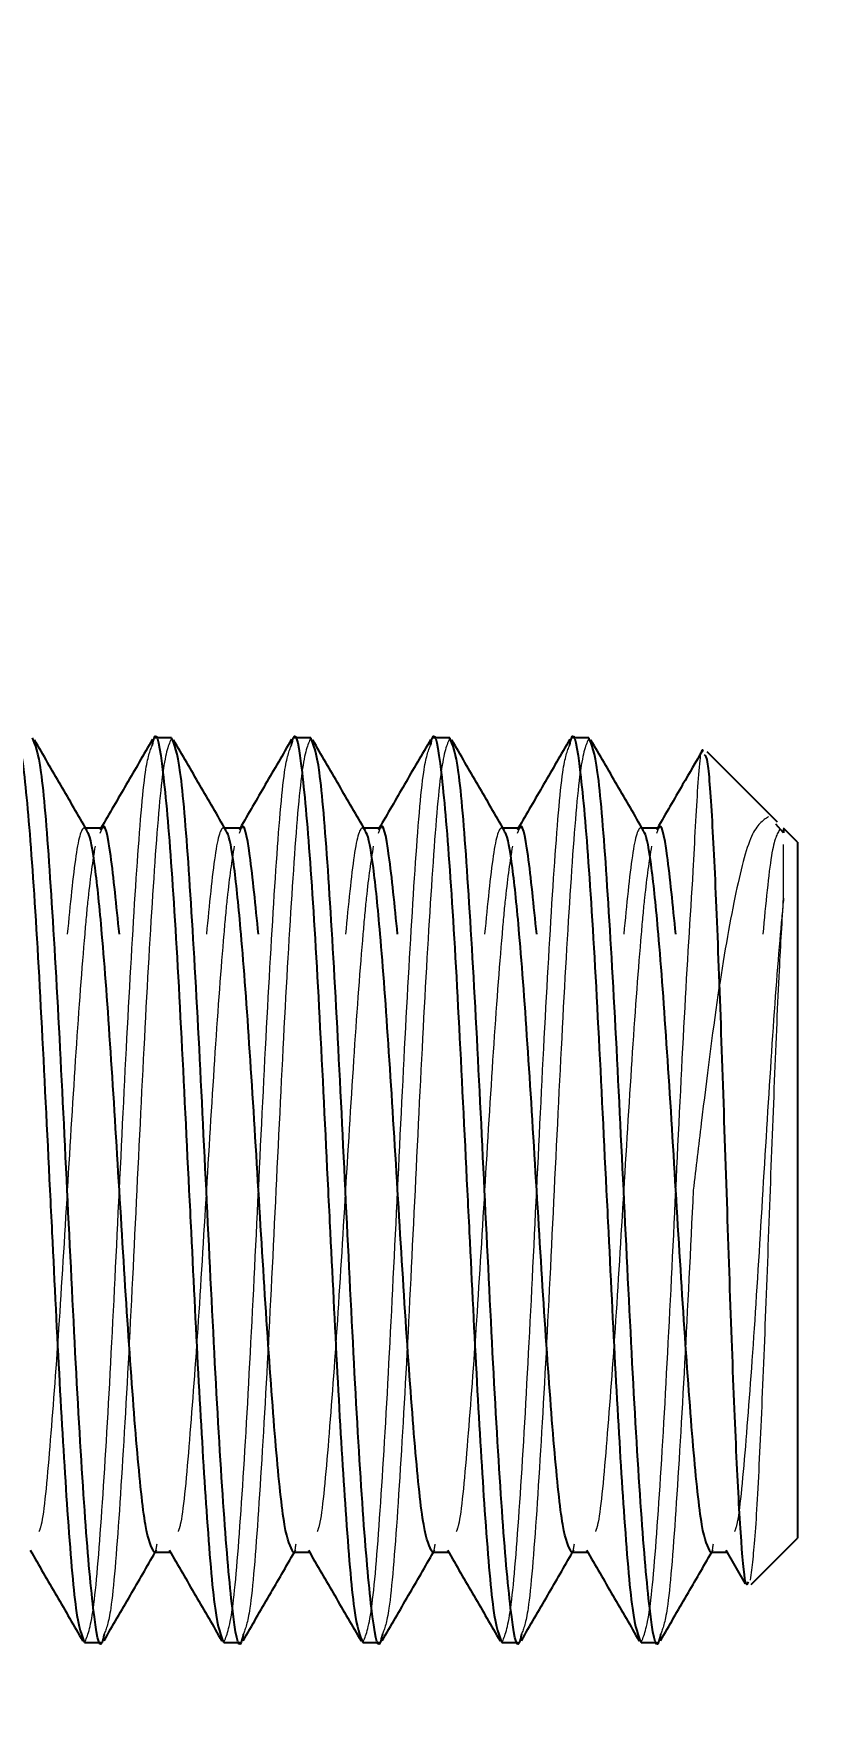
# Model space of a CAD drawing. Header units: millimetres. Extents: x 1293 to 41893, y 1011 to 26911.
# Drawn here: x 14332.08 to 14339.32, y 7001.67 to 7017.34 of the extents above; entities that cross this region are included whole.
import ezdxf

# ---------------------------------------------------------------- set-up
doc = ezdxf.new("R2010")
doc.units = ezdxf.units.MM
doc.header["$LTSCALE"] = 50
doc.linetypes.add('HIDDEN', pattern=[1.905, 1.27, -0.635])
doc.layers.add('CAPA_1', color=7, linetype='Continuous')
doc.styles.add('SLDTEXTSTYLE0', font='TXT', dxfattribs={"width": 0.75})
doc.dimstyles.new('SLDDIMSTYLE0', dxfattribs={"dimtxt": 100, "dimasz": 100, "dimexe": 0, "dimexo": 0.0625, "dimgap": 25, "dimtad": 2, "dimdec": 0, "dimlfac": 1.5, "dimrnd": 1e-09, "dimzin": 12, "dimdsep": 46, "dimtxsty": 'SLDTEXTSTYLE0', "dimsah": 1, "dimcen": 0.09, "dimadec": 0, "dimazin": 3, "dimtfac": 1, "dimtdec": 0, "dimtofl": 0, "dimtmove": 0, "dimatfit": 3, "dimfxl": 1, "dimfrac": 2, "dimtolj": 1, "dimtzin": 12, "dimarcsym": 0})

# ---------------------------------------------------------------- blocks, each defined once
blk = doc.blocks.new('_D_5')
at = {"layer": 'CAPA_1', "transparency": 16777216}
for p, q in [((11574.397, 7831.177), (17588.061, 7831.177)), ((17538.061, 7831.177), (17538.061, 4708.493)), ((16485.165, 4708.493), (17588.061, 4708.493))]:
    blk.add_line(p, q, dxfattribs=at)
for points in [[(17538.061, 7831.177), (17522.676, 7731.177), (17553.445, 7731.177)], [(17538.061, 4708.493), (17553.445, 4808.493), (17522.676, 4808.493)]]:
    blk.add_solid(points, dxfattribs=at)
at = {"layer": 'CAPA_1', "transparency": 16777216, "insert": (17409.154, 6122.057), "char_height": 100, "attachment_point": 1, "rotation": 90, "style": 'SLDTEXTSTYLE0'}
blk.add_mtext('4684', dxfattribs=at)
blk = doc.blocks.new('_D_14')
at = {"layer": 'CAPA_1', "transparency": 16777216}
for p, q in [((14179.915, 6343.653), (14179.915, 7568.725)), ((16745.162, 6492.001), (16745.162, 7568.725)), ((14179.915, 7518.725), (16745.162, 7518.725))]:
    blk.add_line(p, q, dxfattribs=at)
for points in [[(14179.915, 7518.725), (14279.915, 7503.341), (14279.915, 7534.11)], [(16745.162, 7518.725), (16645.162, 7534.11), (16645.162, 7503.341)]]:
    blk.add_solid(points, dxfattribs=at)
at = {"layer": 'CAPA_1', "transparency": 16777216, "insert": (15314.761, 7647.632), "char_height": 100, "attachment_point": 1, "style": 'SLDTEXTSTYLE0'}
blk.add_mtext('3848', dxfattribs=at)
blk = doc.blocks.new('_D_15')
at = {"layer": 'CAPA_1', "transparency": 16777216}
for p, q in [((6530.125, 8742.377), (6530.125, 9415.646)), ((16745.162, 6492.001), (16745.162, 9415.646)), ((6530.125, 9365.646), (16745.162, 9365.646))]:
    blk.add_line(p, q, dxfattribs=at)
for points in [[(6530.125, 9365.646), (6630.125, 9350.262), (6630.125, 9381.031)], [(16745.162, 9365.646), (16645.162, 9381.031), (16645.162, 9350.262)]]:
    blk.add_solid(points, dxfattribs=at)
at = {"layer": 'CAPA_1', "transparency": 16777216, "insert": (11452.921, 9494.553), "char_height": 100, "attachment_point": 1, "style": 'SLDTEXTSTYLE0'}
blk.add_mtext('15323', dxfattribs=at)

msp = doc.modelspace()

# ---------------------------------------------------------------- linework, layer by layer
at = {"color": 7, "linetype": 'Continuous', "lineweight": 25}
for p, q in [((14333.3692779, 7010.7527403), (14333.2064574, 7010.7527403)), ((14334.671842, 7010.7527403), (14334.5090215, 7010.7527403)), ((14335.9744061, 7010.7527403), (14335.8115856, 7010.7527403)), ((14337.2769702, 7010.7527403), (14337.1141497, 7010.7527403)), ((14339.0442615, 7009.962372), (14338.3833288, 7010.6233047)), ((14332.717965, 7009.9067), (14332.56562, 7009.9067)), ((14334.0205291, 7009.9067), (14333.8681841, 7009.9067)), ((14335.3230932, 7009.9067), (14335.1707482, 7009.9067)), ((14336.6256573, 7009.9067), (14336.4733123, 7009.9067)), ((14337.9282214, 7009.9067), (14337.7758764, 7009.9067)), ((14339.0999335, 7009.8655565), (14339.0258987, 7009.9440092)), ((14339.2308163, 7009.7758172), (14339.0999335, 7009.9067001)), ((14339.0999335, 7009.8997969), (14339.0999335, 7009.8655565)), ((14339.2308163, 7009.7758172), (14339.2308163, 7003.2629967)), ((14338.7969952, 7002.8291756), (14339.2308163, 7003.2629967)), ((14333.2064265, 7003.1321138), (14333.3587384, 7003.1321138)), ((14334.5089906, 7003.1321138), (14334.6613025, 7003.1321138)), ((14335.8115547, 7003.1321138), (14335.9638666, 7003.1321138)), ((14337.1141188, 7003.1321138), (14337.2664307, 7003.1321138)), ((14338.416683, 7003.1321138), (14338.5689948, 7003.1321138)), ((14338.5577544, 7003.1514872), (14338.740436, 7002.8366259)), ((14332.5551753, 7002.2860736), (14332.7179958, 7002.2860736)), ((14333.8577394, 7002.2860736), (14334.0205599, 7002.2860736)), ((14335.1603035, 7002.2860736), (14335.323124, 7002.2860736)), ((14336.4628676, 7002.2860736), (14336.6256881, 7002.2860736)), ((14337.7654317, 7002.2860736), (14337.9282522, 7002.2860736))]:
    msp.add_line(p, q, dxfattribs=at)
at = {"color": 1, "linetype": 'HIDDEN', "lineweight": 18}
for p, q in [((14332.56562, 7009.9067), (14332.5551445, 7009.9067)), ((14332.7075229, 7009.9067), (14332.6983971, 7009.8909677)), ((14332.7179642, 7009.9066192), (14332.6984372, 7009.8566678)), ((14333.8681841, 7009.9067), (14333.8577086, 7009.9067)), ((14334.010087, 7009.9067), (14334.0009612, 7009.8909677)), ((14334.0205283, 7009.9066192), (14334.0010013, 7009.8566678)), ((14335.1707482, 7009.9067), (14335.1602727, 7009.9067)), ((14335.3126511, 7009.9067), (14335.3035253, 7009.8909677)), ((14335.3230924, 7009.9066192), (14335.3035654, 7009.8566678)), ((14336.4733123, 7009.9067), (14336.4628368, 7009.9067)), ((14336.6152152, 7009.9067), (14336.6060894, 7009.8909677)), ((14336.6256565, 7009.9066192), (14336.6061295, 7009.8566678)), ((14337.7758764, 7009.9067), (14337.7654009, 7009.9067)), ((14337.9177793, 7009.9067), (14337.9086535, 7009.8909677)), ((14337.9282206, 7009.9066192), (14337.9086936, 7009.8566678)), ((14333.216902, 7003.1321138), (14333.2299157, 7003.15454)), ((14333.3587384, 7003.1321138), (14333.3692471, 7003.1321138)), ((14334.5194661, 7003.1321138), (14334.5324798, 7003.15454)), ((14334.6613025, 7003.1321138), (14334.6718112, 7003.1321138)), ((14335.8220302, 7003.1321138), (14335.8350439, 7003.15454)), ((14335.9638666, 7003.1321138), (14335.9743753, 7003.1321138)), ((14337.1245943, 7003.1321138), (14337.137608, 7003.15454)), ((14337.2664307, 7003.1321138), (14337.2769394, 7003.1321138)), ((14338.4271584, 7003.1321138), (14338.4401721, 7003.15454)), ((14338.5689948, 7003.1321138), (14338.5795035, 7003.1321138))]:
    msp.add_line(p, q, dxfattribs=at)
at = {"color": 7, "linetype": 'Continuous', "lineweight": 25}
for points, knots in [([(14331.8867848, 7010.6851297), (14331.892485, 7010.7111576), (14331.9254369, 7010.8616202), (14331.9859665, 7010.4979952), (14332.0657147, 7009.5993802), (14332.1491082, 7008.1805147), (14332.2085565, 7006.937227), (14332.2668171, 7005.7736582), (14332.3193635, 7004.6810602), (14332.3965298, 7003.4199935), (14332.4731197, 7002.4768018), (14332.5277728, 7002.3497673), (14332.5551753, 7002.2860736)], [0, 0, 0, 0, 0.025505938, 0.1474452395, 0.2687087741, 0.3910211145, 0.5125113167, 0.5414707025, 0.6485678562, 0.7567971638, 0.8780606985, 1, 1, 1, 1]), ([(14332.7379191, 7002.3648078), (14332.7312813, 7002.3339749), (14332.6973929, 7002.1765608), (14332.6359403, 7002.5389455), (14332.5561156, 7003.4395944), (14332.4729997, 7004.8595545), (14332.3923556, 7006.5182182), (14332.3117064, 7008.1840304), (14332.2286061, 7009.5824615), (14332.1487248, 7010.5616516), (14332.0941014, 7010.6889262), (14332.0667138, 7010.7527403)], [0, 0, 0, 0, 0.029592437, 0.1510806439, 0.2718955838, 0.3937554496, 0.5147962185, 0.6358369874, 0.7576968532, 0.8785117931, 1, 1, 1, 1]), ([(14333.1893489, 7010.6851297), (14333.1950491, 7010.7111576), (14333.228001, 7010.8616202), (14333.2885306, 7010.4979952), (14333.3682788, 7009.5993802), (14333.4516723, 7008.1805147), (14333.5111206, 7006.937227), (14333.5693812, 7005.7736582), (14333.6219276, 7004.6810602), (14333.6990939, 7003.4199935), (14333.7756838, 7002.4768018), (14333.8303369, 7002.3497673), (14333.8577394, 7002.2860736)], [0, 0, 0, 0, 0.025505938, 0.1474452395, 0.2687087741, 0.3910211145, 0.5125113167, 0.5414707025, 0.6485678562, 0.7567971638, 0.8780606985, 1, 1, 1, 1]), ([(14334.0404832, 7002.3648078), (14334.0338454, 7002.3339749), (14333.999957, 7002.1765608), (14333.9385044, 7002.5389455), (14333.8586797, 7003.4395944), (14333.7755638, 7004.8595545), (14333.6949198, 7006.5182182), (14333.6142705, 7008.1840304), (14333.5311702, 7009.5824615), (14333.4512889, 7010.5616516), (14333.3966655, 7010.6889262), (14333.3692779, 7010.7527403)], [0, 0, 0, 0, 0.029592437, 0.1510806439, 0.2718955838, 0.3937554496, 0.5147962185, 0.6358369874, 0.7576968532, 0.8785117931, 1, 1, 1, 1]), ([(14334.491913, 7010.6851297), (14334.4976132, 7010.7111576), (14334.5305651, 7010.8616202), (14334.5910947, 7010.4979952), (14334.6708429, 7009.5993802), (14334.7542364, 7008.1805147), (14334.8136847, 7006.937227), (14334.8719453, 7005.7736582), (14334.9244917, 7004.6810602), (14335.001658, 7003.4199935), (14335.0782479, 7002.4768018), (14335.132901, 7002.3497673), (14335.1603035, 7002.2860736)], [0, 0, 0, 0, 0.025505938, 0.1474452395, 0.2687087741, 0.3910211145, 0.5125113167, 0.5414707025, 0.6485678562, 0.7567971638, 0.8780606985, 1, 1, 1, 1]), ([(14335.3430473, 7002.3648078), (14335.3364095, 7002.3339749), (14335.3025211, 7002.1765608), (14335.2410685, 7002.5389455), (14335.1612438, 7003.4395944), (14335.0781279, 7004.8595545), (14334.9974839, 7006.5182182), (14334.9168346, 7008.1840304), (14334.8337343, 7009.5824615), (14334.753853, 7010.5616516), (14334.6992296, 7010.6889262), (14334.671842, 7010.7527403)], [0, 0, 0, 0, 0.029592437, 0.1510806439, 0.2718955838, 0.3937554496, 0.5147962185, 0.6358369874, 0.7576968532, 0.8785117931, 1, 1, 1, 1]), ([(14335.7944771, 7010.6851297), (14335.8001773, 7010.7111576), (14335.8331292, 7010.8616202), (14335.8936588, 7010.4979952), (14335.973407, 7009.5993802), (14336.0568005, 7008.1805147), (14336.1162488, 7006.937227), (14336.1745094, 7005.7736582), (14336.2270558, 7004.6810602), (14336.3042221, 7003.4199935), (14336.380812, 7002.4768018), (14336.4354651, 7002.3497673), (14336.4628676, 7002.2860736)], [0, 0, 0, 0, 0.025505938, 0.1474452395, 0.2687087741, 0.3910211145, 0.5125113167, 0.5414707025, 0.6485678562, 0.7567971638, 0.8780606985, 1, 1, 1, 1]), ([(14336.6456114, 7002.3648078), (14336.6389736, 7002.3339749), (14336.6050852, 7002.1765608), (14336.5436326, 7002.5389455), (14336.4638079, 7003.4395944), (14336.380692, 7004.8595545), (14336.300048, 7006.5182182), (14336.2193987, 7008.1840304), (14336.1362984, 7009.5824615), (14336.0564171, 7010.5616516), (14336.0017937, 7010.6889262), (14335.9744061, 7010.7527403)], [0, 0, 0, 0, 0.029592437, 0.1510806439, 0.2718955838, 0.3937554496, 0.5147962185, 0.6358369874, 0.7576968532, 0.8785117931, 1, 1, 1, 1]), ([(14337.0970412, 7010.6851297), (14337.1027414, 7010.7111576), (14337.1356933, 7010.8616202), (14337.1962229, 7010.4979952), (14337.2759711, 7009.5993802), (14337.3593646, 7008.1805147), (14337.4188129, 7006.937227), (14337.4770735, 7005.7736582), (14337.5296199, 7004.6810602), (14337.6067862, 7003.4199935), (14337.6833761, 7002.4768018), (14337.7380292, 7002.3497673), (14337.7654317, 7002.2860736)], [0, 0, 0, 0, 0.025505938, 0.1474452395, 0.2687087741, 0.3910211145, 0.5125113167, 0.5414707025, 0.6485678562, 0.7567971638, 0.8780606985, 1, 1, 1, 1]), ([(14337.9481755, 7002.3648078), (14337.9415377, 7002.3339749), (14337.9076493, 7002.1765608), (14337.8461967, 7002.5389455), (14337.766372, 7003.4395944), (14337.6832561, 7004.8595545), (14337.6026121, 7006.5182182), (14337.5219628, 7008.1840304), (14337.4388625, 7009.5824615), (14337.3589812, 7010.5616516), (14337.3043578, 7010.6889262), (14337.2769702, 7010.7527403)], [0, 0, 0, 0, 0.029592437, 0.1510806439, 0.2718955838, 0.3937554496, 0.5147962185, 0.6358369874, 0.7576968532, 0.8785117931, 1, 1, 1, 1]), ([(14332.5786336, 7009.8842739), (14332.4964756, 7010.0258123), (14332.3320986, 7010.3089939), (14332.1679115, 7010.5923662), (14332.0857875, 7010.7341048)], [0, 0, 0, 0, 0.4998149342, 1, 1, 1, 1]), ([(14333.1900876, 7010.7389638), (14333.1081488, 7010.5975574), (14332.9473447, 7010.3200489), (14332.7864383, 7010.042716), (14332.7075229, 7009.9067)], [0, 0, 0, 0, 0.5095571053, 1, 1, 1, 1]), ([(14333.8811977, 7009.8842739), (14333.7990397, 7010.0258123), (14333.6346627, 7010.3089939), (14333.4704756, 7010.5923662), (14333.3883516, 7010.7341048)], [0, 0, 0, 0, 0.4998149342, 1, 1, 1, 1]), ([(14334.4926517, 7010.7389638), (14334.4107129, 7010.5975574), (14334.2499088, 7010.3200489), (14334.0890024, 7010.042716), (14334.010087, 7009.9067)], [0, 0, 0, 0, 0.5095571053, 1, 1, 1, 1]), ([(14335.1837618, 7009.8842739), (14335.1016038, 7010.0258123), (14334.9372268, 7010.3089939), (14334.7730397, 7010.5923662), (14334.6909157, 7010.7341048)], [0, 0, 0, 0, 0.4998149342, 1, 1, 1, 1]), ([(14335.7952158, 7010.7389638), (14335.713277, 7010.5975574), (14335.5524729, 7010.3200489), (14335.3915665, 7010.042716), (14335.3126511, 7009.9067)], [0, 0, 0, 0, 0.5095571053, 1, 1, 1, 1]), ([(14336.4863259, 7009.8842739), (14336.4041679, 7010.0258123), (14336.2397909, 7010.3089939), (14336.0756038, 7010.5923662), (14335.9934798, 7010.7341048)], [0, 0, 0, 0, 0.4998149342, 1, 1, 1, 1]), ([(14337.0977799, 7010.7389638), (14337.0158411, 7010.5975574), (14336.855037, 7010.3200489), (14336.6941306, 7010.042716), (14336.6152152, 7009.9067)], [0, 0, 0, 0, 0.5095571053, 1, 1, 1, 1]), ([(14337.78889, 7009.8842739), (14337.706732, 7010.0258123), (14337.542355, 7010.3089939), (14337.3781679, 7010.5923662), (14337.2960439, 7010.7341048)], [0, 0, 0, 0, 0.4998149342, 1, 1, 1, 1]), ([(14338.3392309, 7010.6335203), (14338.27766, 7010.5272671), (14338.1372227, 7010.2849139), (14337.9966959, 7010.0427139), (14337.9177793, 7009.9067)], [0, 0, 0, 0, 0.4384229371, 1, 1, 1, 1]), ([(14338.3573616, 7010.5973374), (14338.3673787, 7010.5862854), (14338.3919146, 7010.5592147), (14338.4327924, 7009.9805872), (14338.4769528, 7009.017022), (14338.522045, 7007.7699165), (14338.567043, 7006.4146321), (14338.6112773, 7005.0996263), (14338.6570401, 7003.974474), (14338.7007154, 7003.1843631), (14338.7396698, 7002.7891319), (14338.7623685, 7002.8390049), (14338.7701245, 7002.8560462)], [0, 0, 0, 0, 0.0776908934, 0.190295275, 0.3022027927, 0.4121807243, 0.5218519779, 0.6292043359, 0.736262973, 0.8413584386, 0.9457932027, 1, 1, 1, 1]), ([(14332.8802075, 7008.9169189), (14332.8535089, 7009.1836215), (14332.7999626, 7009.7185172), (14332.7451047, 7009.9760724), (14332.7179747, 7009.9066462), (14332.7179642, 7009.9066192)], [0, 0, 0, 0, 0.4985097411, 0.9998052506, 1, 1, 1, 1]), ([(14334.1827716, 7008.9169189), (14334.156073, 7009.1836215), (14334.1025267, 7009.7185172), (14334.0476688, 7009.9760724), (14334.0205388, 7009.9066462), (14334.0205283, 7009.9066192)], [0, 0, 0, 0, 0.4985097411, 0.9998052506, 1, 1, 1, 1]), ([(14335.4853357, 7008.9169189), (14335.4586371, 7009.1836215), (14335.4050908, 7009.7185172), (14335.3502329, 7009.9760724), (14335.323103, 7009.9066462), (14335.3230924, 7009.9066192)], [0, 0, 0, 0, 0.4985097411, 0.9998052506, 1, 1, 1, 1]), ([(14336.7878998, 7008.9169189), (14336.7612012, 7009.1836215), (14336.7076549, 7009.7185172), (14336.652797, 7009.9760724), (14336.6256671, 7009.9066462), (14336.6256565, 7009.9066192)], [0, 0, 0, 0, 0.4985097411, 0.9998052506, 1, 1, 1, 1]), ([(14338.0904639, 7008.9169189), (14338.0637653, 7009.1836215), (14338.010219, 7009.7185172), (14337.9553611, 7009.9760724), (14337.9282312, 7009.9066462), (14337.9282206, 7009.9066192)], [0, 0, 0, 0, 0.4985097411, 0.9998052506, 1, 1, 1, 1]), ([(14333.2064416, 7003.1321637), (14333.1790596, 7003.1832171), (14333.1244426, 7003.2850501), (14333.0445615, 7004.0685126), (14332.961474, 7005.1875073), (14332.8807849, 7006.5201309), (14332.8002849, 7007.848401), (14332.7221798, 7008.9053719), (14332.6540591, 7009.5789808), (14332.6056729, 7009.846674), (14332.5813475, 7009.8735147), (14332.5784755, 7009.8766837)], [0, 0, 0, 0, 0.1298064317, 0.2589164149, 0.3891461726, 0.5184981618, 0.6478501511, 0.7780799087, 0.8813934546, 0.9859964842, 1, 1, 1, 1]), ([(14334.5090057, 7003.1321637), (14334.4816237, 7003.1832171), (14334.4270067, 7003.2850501), (14334.3471256, 7004.0685126), (14334.2640381, 7005.1875073), (14334.183349, 7006.5201309), (14334.102849, 7007.848401), (14334.0247439, 7008.9053719), (14333.9566232, 7009.5789808), (14333.908237, 7009.846674), (14333.8839116, 7009.8735147), (14333.8810396, 7009.8766837)], [0, 0, 0, 0, 0.1298064317, 0.2589164149, 0.3891461726, 0.5184981618, 0.6478501511, 0.7780799087, 0.8813934546, 0.9859964842, 1, 1, 1, 1]), ([(14335.8115698, 7003.1321637), (14335.7841878, 7003.1832171), (14335.7295708, 7003.2850501), (14335.6496897, 7004.0685126), (14335.5666022, 7005.1875073), (14335.4859131, 7006.5201309), (14335.4054131, 7007.848401), (14335.327308, 7008.9053719), (14335.2591873, 7009.5789808), (14335.2108011, 7009.846674), (14335.1864757, 7009.8735147), (14335.1836037, 7009.8766837)], [0, 0, 0, 0, 0.1298064317, 0.2589164149, 0.3891461726, 0.5184981618, 0.6478501511, 0.7780799087, 0.8813934546, 0.9859964842, 1, 1, 1, 1]), ([(14337.1141339, 7003.1321637), (14337.0867519, 7003.1832171), (14337.0321349, 7003.2850501), (14336.9522538, 7004.0685126), (14336.8691663, 7005.1875073), (14336.7884772, 7006.5201309), (14336.7079772, 7007.848401), (14336.6298721, 7008.9053719), (14336.5617514, 7009.5789808), (14336.5133652, 7009.846674), (14336.4890398, 7009.8735147), (14336.4861678, 7009.8766837)], [0, 0, 0, 0, 0.1298064317, 0.2589164149, 0.3891461726, 0.5184981618, 0.6478501511, 0.7780799087, 0.8813934546, 0.9859964842, 1, 1, 1, 1]), ([(14338.416698, 7003.1321637), (14338.389316, 7003.1832171), (14338.334699, 7003.2850501), (14338.2548179, 7004.0685126), (14338.1717304, 7005.1875073), (14338.0910413, 7006.5201309), (14338.0105413, 7007.848401), (14337.9324362, 7008.9053719), (14337.8643155, 7009.5789808), (14337.8159293, 7009.846674), (14337.7916039, 7009.8735147), (14337.7887319, 7009.8766837)], [0, 0, 0, 0, 0.1298064317, 0.2589164149, 0.3891461726, 0.5184981618, 0.6478501511, 0.7780799087, 0.8813934546, 0.9859964842, 1, 1, 1, 1]), ([(14332.0449339, 7003.1514872), (14332.1271362, 7003.0098438), (14332.2916089, 7002.7264395), (14332.4558686, 7002.4429631), (14332.5380325, 7002.3011661)], [0, 0, 0, 0, 0.4997927547, 1, 1, 1, 1]), ([(14332.7370696, 7002.3047091), (14332.8191931, 7002.4464481), (14332.9790457, 7002.7223416), (14333.1390831, 7002.9980496), (14333.216902, 7003.1321138)], [0, 0, 0, 0, 0.5137453212, 1, 1, 1, 1]), ([(14333.347498, 7003.1514872), (14333.4297003, 7003.0098438), (14333.594173, 7002.7264395), (14333.7584327, 7002.4429631), (14333.8405966, 7002.3011661)], [0, 0, 0, 0, 0.4997927547, 1, 1, 1, 1]), ([(14334.0396337, 7002.3047091), (14334.1217572, 7002.4464481), (14334.2816098, 7002.7223416), (14334.4416472, 7002.9980496), (14334.5194661, 7003.1321138)], [0, 0, 0, 0, 0.5137453212, 1, 1, 1, 1]), ([(14334.6500621, 7003.1514872), (14334.7322644, 7003.0098438), (14334.8967371, 7002.7264395), (14335.0609968, 7002.4429631), (14335.1431607, 7002.3011661)], [0, 0, 0, 0, 0.4997927547, 1, 1, 1, 1]), ([(14335.3421978, 7002.3047091), (14335.4243213, 7002.4464481), (14335.5841739, 7002.7223416), (14335.7442113, 7002.9980496), (14335.8220302, 7003.1321138)], [0, 0, 0, 0, 0.5137453212, 1, 1, 1, 1]), ([(14335.9526262, 7003.1514872), (14336.0348285, 7003.0098438), (14336.1993012, 7002.7264395), (14336.3635609, 7002.4429631), (14336.4457248, 7002.3011661)], [0, 0, 0, 0, 0.4997927547, 1, 1, 1, 1]), ([(14336.6447619, 7002.3047091), (14336.7268854, 7002.4464481), (14336.886738, 7002.7223416), (14337.0467754, 7002.9980496), (14337.1245943, 7003.1321138)], [0, 0, 0, 0, 0.5137453212, 1, 1, 1, 1]), ([(14337.2551903, 7003.1514872), (14337.3373926, 7003.0098438), (14337.5018653, 7002.7264395), (14337.666125, 7002.4429631), (14337.7482889, 7002.3011661)], [0, 0, 0, 0, 0.4997927547, 1, 1, 1, 1]), ([(14337.947326, 7002.3047091), (14338.0294495, 7002.4464481), (14338.1893021, 7002.7223416), (14338.3493395, 7002.9980496), (14338.4271584, 7003.1321138)], [0, 0, 0, 0, 0.5137453212, 1, 1, 1, 1])]:
    msp.add_open_spline(points, degree=3, knots=knots, dxfattribs=at)
at = {"color": 1, "linetype": 'HIDDEN', "lineweight": 18}
for points, knots in [([(14333.3692779, 7010.7527403), (14333.3418903, 7010.6889168), (14333.2872668, 7010.5616235), (14333.2073856, 7009.5825735), (14333.1242853, 7008.1836073), (14333.0436358, 7006.5197854), (14332.9629927, 7004.8536876), (14332.8798731, 7003.4615754), (14332.8065477, 7002.539112), (14332.7586234, 7002.4173931), (14332.7379191, 7002.3648078)], [0, 0, 0, 0, 0.12913079683, 0.25754597275, 0.38707180882, 0.5157270202, 0.64438223159, 0.77390806765, 0.90232324358, 1, 1, 1, 1]), ([(14334.671842, 7010.7527403), (14334.6444544, 7010.6889168), (14334.5898309, 7010.5616235), (14334.5099497, 7009.5825735), (14334.4268494, 7008.1836073), (14334.3461999, 7006.5197854), (14334.2655568, 7004.8536876), (14334.1824372, 7003.4615754), (14334.1091118, 7002.539112), (14334.0611875, 7002.4173931), (14334.0404832, 7002.3648078)], [0, 0, 0, 0, 0.1291307968, 0.2575459728, 0.3870718088, 0.5157270202, 0.6443822316, 0.7739080677, 0.9023232436, 1, 1, 1, 1]), ([(14335.9744061, 7010.7527403), (14335.9470185, 7010.6889168), (14335.892395, 7010.5616235), (14335.8125138, 7009.5825735), (14335.7294135, 7008.1836073), (14335.648764, 7006.5197854), (14335.5681209, 7004.8536876), (14335.4850013, 7003.4615754), (14335.4116759, 7002.539112), (14335.3637516, 7002.4173931), (14335.3430473, 7002.3648078)], [0, 0, 0, 0, 0.1291307968, 0.2575459728, 0.3870718088, 0.5157270202, 0.6443822316, 0.7739080677, 0.9023232436, 1, 1, 1, 1]), ([(14337.2769702, 7010.7527403), (14337.2495826, 7010.6889168), (14337.1949591, 7010.5616235), (14337.1150779, 7009.5825735), (14337.0319776, 7008.1836073), (14336.9513281, 7006.5197854), (14336.870685, 7004.8536876), (14336.7875654, 7003.4615754), (14336.71424, 7002.539112), (14336.6663157, 7002.4173931), (14336.6456114, 7002.3648078)], [0, 0, 0, 0, 0.1291307968, 0.2575459728, 0.3870718088, 0.5157270202, 0.6443822316, 0.7739080677, 0.9023232436, 1, 1, 1, 1]), ([(14332.5551753, 7002.2860736), (14332.5825629, 7002.3498967), (14332.6371864, 7002.4771893), (14332.7170676, 7003.4562447), (14332.800168, 7004.8551903), (14332.8808172, 7006.5190887), (14332.9614611, 7008.1849008), (14333.0445777, 7009.5780833), (14333.1188298, 7010.5083769), (14333.1677005, 7010.6308692), (14333.1893489, 7010.6851297)], [0, 0, 0, 0, 0.128559496, 0.2564065371, 0.3853593245, 0.5134453391, 0.6415313538, 0.7704841412, 0.8983311823, 1, 1, 1, 1]), ([(14333.8577394, 7002.2860736), (14333.885127, 7002.3498967), (14333.9397505, 7002.4771893), (14334.0196317, 7003.4562447), (14334.1027321, 7004.8551903), (14334.1833813, 7006.5190887), (14334.2640252, 7008.1849008), (14334.3471418, 7009.5780833), (14334.4213939, 7010.5083769), (14334.4702646, 7010.6308692), (14334.491913, 7010.6851297)], [0, 0, 0, 0, 0.128559496, 0.2564065371, 0.3853593245, 0.5134453391, 0.6415313538, 0.7704841412, 0.8983311823, 1, 1, 1, 1]), ([(14335.1603035, 7002.2860736), (14335.1876911, 7002.3498967), (14335.2423146, 7002.4771893), (14335.3221958, 7003.4562447), (14335.4052962, 7004.8551903), (14335.4859454, 7006.5190887), (14335.5665893, 7008.1849008), (14335.6497059, 7009.5780833), (14335.723958, 7010.5083769), (14335.7728288, 7010.6308692), (14335.7944771, 7010.6851297)], [0, 0, 0, 0, 0.128559496, 0.2564065371, 0.3853593245, 0.5134453391, 0.6415313538, 0.7704841412, 0.8983311823, 1, 1, 1, 1]), ([(14336.4628676, 7002.2860736), (14336.4902552, 7002.3498967), (14336.5448787, 7002.4771893), (14336.6247599, 7003.4562447), (14336.7078603, 7004.8551903), (14336.7885095, 7006.5190887), (14336.8691534, 7008.1849008), (14336.95227, 7009.5780833), (14337.0265221, 7010.5083769), (14337.0753929, 7010.6308692), (14337.0970412, 7010.6851297)], [0, 0, 0, 0, 0.128559496, 0.2564065371, 0.3853593245, 0.5134453391, 0.6415313538, 0.7704841412, 0.8983311823, 1, 1, 1, 1]), ([(14338.2538933, 7009.5069838), (14338.2683932, 7009.7896279), (14338.2973463, 7010.3540036), (14338.3293515, 7010.6857437), (14338.3454245, 7010.6329745), (14338.3465527, 7010.6292703)], [0, 0, 0, 0, 0.4826206681, 0.9636828118, 1, 1, 1, 1]), ([(14338.9585205, 7010.0154081), (14338.9048429, 7009.9795724), (14338.7948649, 7009.9061498), (14338.6430954, 7009.2980857), (14338.4801742, 7008.3717466), (14338.3559589, 7007.3742602), (14338.2790112, 7006.7297829), (14338.2538933, 7006.5194069)], [0, 0, 0, 0, 0.207308151, 0.4247454204, 0.6501770422, 0.8858076967, 1, 1, 1, 1]), ([(14332.5784755, 7009.8766837), (14332.5707323, 7009.8896223), (14332.5363762, 7009.9470302), (14332.473096, 7009.7419863), (14332.4196248, 7009.19143), (14332.3929636, 7008.9169189)], [0, 0, 0, 0, 0.1273113676, 0.5648714748, 1, 1, 1, 1]), ([(14333.8810396, 7009.8766837), (14333.8732964, 7009.8896223), (14333.8389403, 7009.9470302), (14333.7756601, 7009.7419863), (14333.7221889, 7009.19143), (14333.6955277, 7008.9169189)], [0, 0, 0, 0, 0.1273113676, 0.5648714748, 1, 1, 1, 1]), ([(14335.1836037, 7009.8766837), (14335.1758605, 7009.8896223), (14335.1415045, 7009.9470302), (14335.0782242, 7009.7419863), (14335.024753, 7009.19143), (14334.9980918, 7008.9169189)], [0, 0, 0, 0, 0.1273113676, 0.5648714748, 1, 1, 1, 1]), ([(14336.4861678, 7009.8766837), (14336.4784246, 7009.8896223), (14336.4440686, 7009.9470302), (14336.3807883, 7009.7419863), (14336.3273171, 7009.19143), (14336.300656, 7008.9169189)], [0, 0, 0, 0, 0.1273113676, 0.5648714748, 1, 1, 1, 1]), ([(14337.7887319, 7009.8766837), (14337.7809887, 7009.8896223), (14337.7466327, 7009.9470302), (14337.6833524, 7009.7419863), (14337.6298812, 7009.19143), (14337.6032201, 7008.9169189)], [0, 0, 0, 0, 0.1273113676, 0.5648714748, 1, 1, 1, 1]), ([(14339.0662667, 7009.9012323), (14339.0395041, 7009.855413), (14338.9855528, 7009.7630449), (14338.9325133, 7009.2004419), (14338.9057842, 7008.9169189)], [0, 0, 0, 0, 0.4960513584, 1, 1, 1, 1]), ([(14332.6525303, 7009.7392345), (14332.6305775, 7009.5984152), (14332.5979532, 7009.3891408), (14332.5397468, 7008.7474883), (14332.4728647, 7007.8497767), (14332.3923876, 7006.5210168), (14332.3117132, 7005.1825759), (14332.2285438, 7004.0874258), (14332.1688248, 7003.4325607), (14332.1347757, 7003.3435574), (14332.1278907, 7003.3255605)], [0, 0, 0, 0, 0.1249011453, 0.1856181495, 0.3413555744, 0.4960433054, 0.6507310364, 0.8064684613, 0.9608667854, 1, 1, 1, 1]), ([(14333.9550944, 7009.7392345), (14333.9331416, 7009.5984152), (14333.9005173, 7009.3891408), (14333.8423109, 7008.7474883), (14333.7754288, 7007.8497767), (14333.6949517, 7006.5210168), (14333.6142773, 7005.1825759), (14333.5311079, 7004.0874258), (14333.4713889, 7003.4325607), (14333.4373398, 7003.3435574), (14333.4304548, 7003.3255605)], [0, 0, 0, 0, 0.1249011453, 0.1856181495, 0.3413555744, 0.4960433054, 0.6507310364, 0.8064684613, 0.9608667854, 1, 1, 1, 1]), ([(14335.2576585, 7009.7392345), (14335.2357057, 7009.5984152), (14335.2030814, 7009.3891408), (14335.144875, 7008.7474883), (14335.0779929, 7007.8497767), (14334.9975158, 7006.5210168), (14334.9168414, 7005.1825759), (14334.833672, 7004.0874258), (14334.773953, 7003.4325607), (14334.7399039, 7003.3435574), (14334.7330189, 7003.3255605)], [0, 0, 0, 0, 0.1249011453, 0.1856181495, 0.3413555744, 0.4960433054, 0.6507310364, 0.8064684613, 0.9608667854, 1, 1, 1, 1]), ([(14336.5602226, 7009.7392345), (14336.5382698, 7009.5984152), (14336.5056455, 7009.3891408), (14336.4474391, 7008.7474883), (14336.380557, 7007.8497767), (14336.3000799, 7006.5210168), (14336.2194055, 7005.1825759), (14336.1362361, 7004.0874258), (14336.0765171, 7003.4325607), (14336.042468, 7003.3435574), (14336.035583, 7003.3255605)], [0, 0, 0, 0, 0.12490114526, 0.18561814949, 0.3413555744, 0.49604330541, 0.65073103642, 0.80646846132, 0.9608667854, 1, 1, 1, 1]), ([(14337.8627867, 7009.7392345), (14337.8408339, 7009.5984152), (14337.8082096, 7009.3891408), (14337.7500032, 7008.7474883), (14337.6831211, 7007.8497767), (14337.602644, 7006.5210168), (14337.5219696, 7005.1825759), (14337.4388002, 7004.0874258), (14337.3790812, 7003.4325607), (14337.3450321, 7003.3435574), (14337.3381471, 7003.3255605)], [0, 0, 0, 0, 0.1249011453, 0.1856181495, 0.3413555744, 0.4960433054, 0.6507310364, 0.8064684613, 0.9608667854, 1, 1, 1, 1]), ([(14339.0999335, 7009.2535518), (14339.0999335, 7009.3147766), (14339.0999335, 7009.4816455), (14339.0999335, 7009.6585721), (14339.0999335, 7009.730412), (14339.0999335, 7009.7533868)], [0, 0, 0, 0, 0.28274211639, 0.77061706828, 1, 1, 1, 1]), ([(14337.7654317, 7002.2860736), (14337.7928196, 7002.3499248), (14337.8474435, 7002.4772732), (14337.9273211, 7003.4559099), (14338.0104353, 7004.8564545), (14338.091033, 7006.5144056), (14338.1716715, 7008.1982964), (14338.2264915, 7009.070842), (14338.2538933, 7009.5069838)], [0, 0, 0, 0, 0.1670600821, 0.3331943456, 0.5007655008, 0.6672103049, 0.8336551089, 1, 1, 1, 1]), ([(14339.0999335, 7009.2535518), (14339.0895402, 7009.1451745), (14339.0524883, 7008.7588123), (14338.9857135, 7007.8457178), (14338.9052006, 7006.5221012), (14338.8245357, 7005.1822823), (14338.7413637, 7004.0875068), (14338.6816454, 7003.4325566), (14338.6475962, 7003.3435568), (14338.6407112, 7003.3255605)], [0, 0, 0, 0, 0.0693830233, 0.2473485458, 0.4241145536, 0.6008805614, 0.7788460839, 0.9552813783, 1, 1, 1, 1]), ([(14338.7910802, 7002.8717889), (14338.8062912, 7002.9948768), (14338.8365335, 7003.2395974), (14338.8802632, 7004.0822276), (14338.926271, 7005.155804), (14338.9702966, 7006.3662856), (14339.0157368, 7007.5580794), (14339.0585954, 7008.5782049), (14339.0868879, 7009.040424), (14339.0999335, 7009.2535518)], [0, 0, 0, 0, 0.1508543, 0.2999251951, 0.4468820535, 0.5926332226, 0.7356903779, 0.8781276361, 1, 1, 1, 1]), ([(14338.2538933, 7006.5194069), (14338.2270723, 7005.9654508), (14338.1732488, 7004.8537899), (14338.0901296, 7003.4615481), (14338.0168041, 7002.5391169), (14337.9688798, 7002.4173946), (14337.9481755, 7002.3648078)], [0, 0, 0, 0, 0.2656667143, 0.533131226, 0.7983022789, 1, 1, 1, 1]), ([(14333.2299128, 7003.206282), (14333.2220943, 7003.1568531), (14333.2142706, 7003.1073911), (14333.2064468, 7003.1321471), (14333.2064416, 7003.1321637)], [0, 0, 0, 0, 0.99932782224, 1, 1, 1, 1]), ([(14334.5324769, 7003.206282), (14334.5246584, 7003.1568531), (14334.5168347, 7003.1073911), (14334.5090109, 7003.1321471), (14334.5090057, 7003.1321637)], [0, 0, 0, 0, 0.9993278222, 1, 1, 1, 1]), ([(14335.835041, 7003.206282), (14335.8272225, 7003.1568531), (14335.8193988, 7003.1073911), (14335.811575, 7003.1321471), (14335.8115698, 7003.1321637)], [0, 0, 0, 0, 0.9993278222, 1, 1, 1, 1]), ([(14337.1376051, 7003.206282), (14337.1297866, 7003.1568531), (14337.1219629, 7003.1073911), (14337.1141391, 7003.1321471), (14337.1141339, 7003.1321637)], [0, 0, 0, 0, 0.9993278222, 1, 1, 1, 1]), ([(14338.4401692, 7003.206282), (14338.4323507, 7003.1568531), (14338.424527, 7003.1073911), (14338.4167032, 7003.1321471), (14338.416698, 7003.1321637)], [0, 0, 0, 0, 0.9993278222, 1, 1, 1, 1])]:
    msp.add_open_spline(points, degree=3, knots=knots, dxfattribs=at)

# ---------------------------------------------------------------- dimensions: what is measured, and where the dimension line sits
at = {"layer": 'CAPA_1'}
for base, p1, picture, middle in [((16745.1618891, 9365.6463094), (6530.1246702, 8678.8772747), '_D_15', (11637.6432797, 9365.6463094)), ((16745.1618891, 7518.725443), (14179.9148163, 6280.1529069), '_D_14', (15462.5383527, 7518.725443))]:
    dim = msp.add_linear_dim(base=base, p1=p1, p2=(16745.1618891, 6428.5014528), dimstyle='SLDDIMSTYLE0', dxfattribs=at)
    dim.commit()
    dim.dimension.update_dxf_attribs({"geometry": picture, "text_midpoint": middle, "dimtype": 160})
dim = msp.add_linear_dim(base=(17538.0605071, 4708.4929069), p1=(11510.8968592, 7831.1769069), p2=(16421.6646746, 4708.4929069), angle=90, dimstyle='SLDDIMSTYLE0', dxfattribs=at)
dim.commit()
dim.dimension.update_dxf_attribs({"geometry": '_D_5', "text_midpoint": (17538.0605071, 6269.8349069), "dimtype": 160})

doc.saveas('drawing.dxf')
